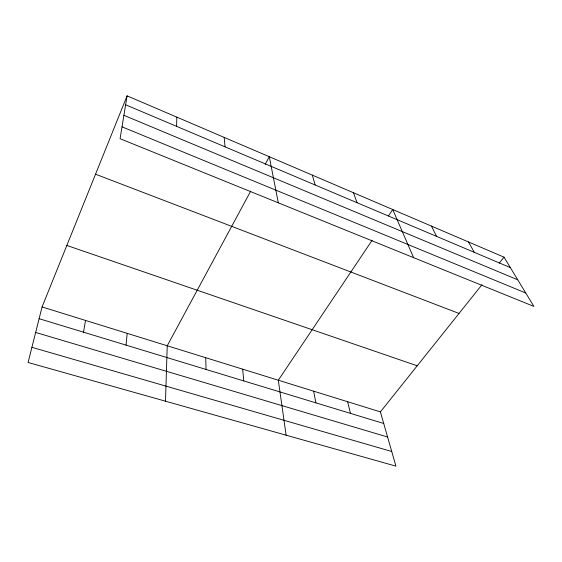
<?xml version="1.0" encoding="UTF-8"?>
<svg xmlns="http://www.w3.org/2000/svg" width="562" height="562" viewBox="0 0 562 562"><rect width="100%" height="100%" fill="white"/><g stroke="black" fill="none" stroke-linecap="round" stroke-linejoin="round"><path stroke-width="0.84" d="M176.601 126.345L176.826 117.142M165.495 401.198L167.23 345.771L250.757 191.031M126.043 345.124L127.202 333.35M127.089 95.856L120.078 138.702L533.9 306.409L504.002 257.157L127.089 95.856L42.073 306.95L28.1 362.476L395.936 466.144L380.404 411.883L482.013 284.688M83.499 332.184L85.522 320.424M265.166 164.336L269.282 156.707L278.33 202.833M372.177 240.206L278.309 380.214L286.128 435.199M388.44 215.963L392.74 209.542L413.618 257.663M499.175 263.199L504.002 257.157M31.915 347.316L391.742 451.497M35.659 332.444L387.597 437.004M39.122 318.689L383.727 423.488M42.073 306.95L380.404 411.883M66.843 245.453L417.222 365.792M95.54 174.199L459.035 313.448M122.017 126.836L525.751 292.992M123.907 115.322L517.75 279.806M125.628 104.778L510.331 267.582M468.518 241.969L474.272 252.324M431.468 226.114L436.576 236.37M353.435 192.724L357.081 202.727M312.332 175.126L315.142 184.975M347.639 401.718L350.456 413.372M313.631 391.173L315.893 402.863M224.168 137.402L225.053 146.851M242.7 369.171L243.739 380.917M205.699 357.699L206.064 369.459"/></g></svg>
